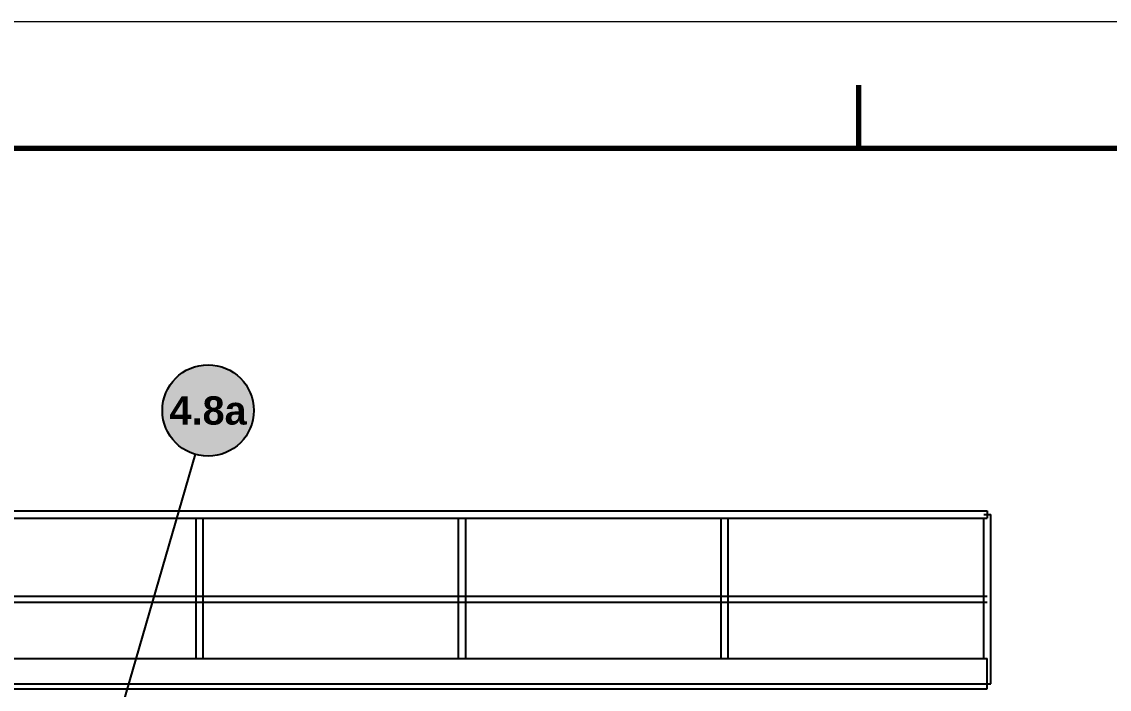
# Model space of a CAD drawing. Header units: millimetres. Extents: x 0 to 420, y 0 to 297.
# Drawn here: x 144.1 to 229.7, y 244.4 to 297 of the extents above; entities that cross this region are included whole.
import ezdxf
from ezdxf.enums import TextEntityAlignment as Align

# ---------------------------------------------------------------- set-up
doc = ezdxf.new("R2010")
doc.units = ezdxf.units.MM
doc.header["$LTSCALE"] = 0.5
for name, color, linetype, lineweight in [('COTAS', 7, 'CONTINUOUS', 25), ('FINO', 7, 'CONTINUOUS', 25), ('HOJA', 8, 'CONTINUOUS', 13), ('RECUADRO', 7, 'CONTINUOUS', 70), ('RELLENO', 9, 'CONTINUOUS', 13)]:
    doc.layers.add(name, color=color, linetype=linetype, lineweight=lineweight)
doc.styles.add('NEGRITA', font='arialbd.ttf')

msp = doc.modelspace()

# ---------------------------------------------------------------- hatches: boundary and pattern name
at = {"layer": 'RELLENO', "true_color": 0xffffff}
h = msp.add_hatch(color=7, dxfattribs=at)
edge = h.paths.add_edge_path()
edge.add_arc((158.8, 266.3733), 3.6, 0, 360)

# ---------------------------------------------------------------- linework, layer by layer
at = {"layer": 'COTAS'}
msp.add_line((157.7944, 262.9166), (148.1333, 229.7067), dxfattribs=at)
msp.add_circle((158.8, 266.3733), 3.6, dxfattribs=at)
at = {"layer": 'FINO'}
for p, q in [((54.8, 258.4533), (220.1333, 258.4533)), ((55.08, 257.8933), (220.1333, 257.8933)), ((157.8533, 246.84), (157.8533, 257.8933)), ((158.4133, 246.84), (158.4133, 257.8933)), ((178.52, 246.84), (178.52, 257.8933)), ((179.08, 246.84), (179.08, 257.8933)), ((199.1867, 246.84), (199.1867, 257.8933)), ((199.7467, 246.84), (199.7467, 257.8933)), ((219.8533, 246.84), (219.8533, 257.8933)), ((220.4133, 244.84), (220.4133, 258.1733)), ((55.08, 251.7333), (220.1333, 251.7333)), ((55.08, 251.28), (220.1333, 251.28)), ((54.8, 246.84), (220.1333, 246.84)), ((220.1333, 244.84), (220.1333, 246.84)), ((54.8, 244.84), (220.1333, 244.84)), ((54.8, 244.84), (220.1333, 244.84)), ((220.1333, 244.44), (220.1333, 244.84)), ((54.8, 244.44), (220.1333, 244.44))]:
    msp.add_line(p, q, dxfattribs=at)
for points in [[(219.8533, 258.1733), (219.9933, 258.1733), (220.1333, 258.1733), (220.2733, 258.1733), (220.4133, 258.1733)], [(220.1333, 258.4533), (220.1333, 258.3133), (220.1333, 258.1733), (220.1333, 258.0333), (220.1333, 257.8933)], [(220.1333, 244.84), (220.2027, 244.84), (220.2733, 244.84), (220.344, 244.84), (220.4133, 244.84)]]:
    msp.add_lwpolyline(points, dxfattribs=at)
at = {"layer": 'HOJA'}
msp.add_lwpolyline([(0, 0), (420, 0), (420, 297), (0, 297)], close=True, dxfattribs=at)
at = {"layer": 'RECUADRO'}
msp.add_line((210, 292), (210, 287), dxfattribs=at)
msp.add_lwpolyline([(20, 10), (410, 10), (410, 287), (20, 287)], close=True, dxfattribs=at)

# ---------------------------------------------------------------- texts
at = {"layer": 'COTAS', "style": 'NEGRITA'}
msp.add_text('4.8a', height=2.232, dxfattribs=at).set_placement((158.8, 266.3733), align=Align.MIDDLE_CENTER)

doc.saveas('drawing.dxf')
